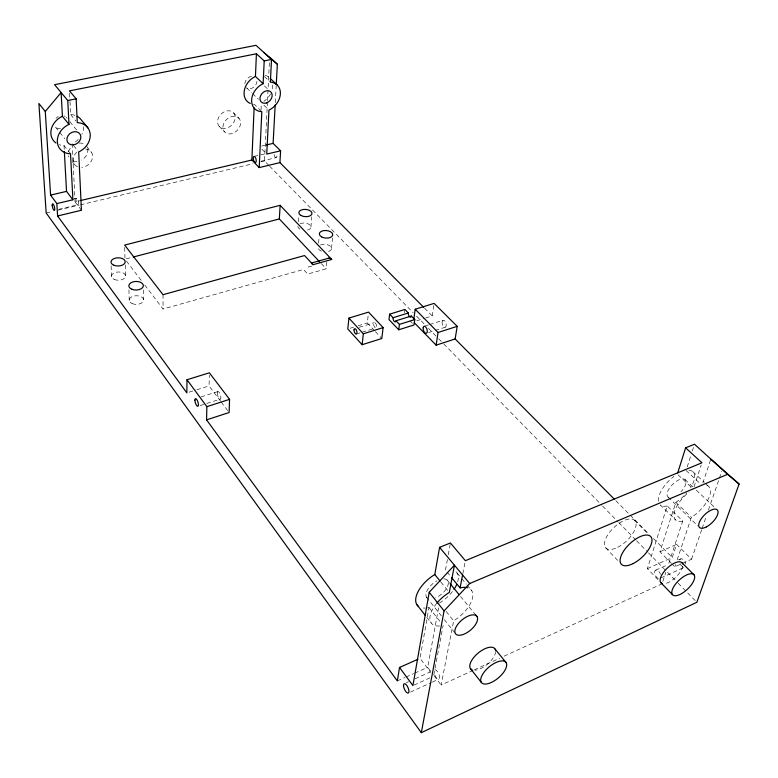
<?xml version="1.0" encoding="UTF-8"?>
<svg xmlns="http://www.w3.org/2000/svg" width="778" height="778" viewBox="0 0 778 778"><rect width="100%" height="100%" fill="white"/><g stroke="black" fill="none" stroke-linecap="round" stroke-linejoin="round"><path stroke-width="0.58" stroke-dasharray="3.89 2.92" d="M220.524 401.117L209.078 385.917L209.321 375.2M261.029 109.873L261.301 103.951M268.77 165.325L264.52 160.988L267.438 101.86M267.496 100.654L269.46 60.84M275.295 102.599L276.19 85.813M298.217 221.74L298.528 217.188M310.947 227.03L311.725 216.799M318.61 243.086L319.077 237.358M144.766 285.049L163.069 309.022L303.527 269.47L307.728 274.05L326.196 268.809L326.789 261.894M331.535 248.425L332.449 238.107M374.568 330.728L367.323 322.958L368.276 314.526M404.472 312.688L404.9 309.469M425.605 318.007L432.247 315.926L434.114 303.381M427.793 607.783L428.989 607.501L420.023 658.344L430.711 672.455M430.526 671.035L427.696 667.3L438.792 606.616M447.408 559.508L445.463 570.148L446.669 569.895M448.264 554.782L450.209 544.153M433.784 675.041L443.129 625.395M473.17 670.364L441.136 685.048L453.652 620.815L454.936 620.027A25.927 12.827 -40 0 0 469.29 588.46M462.832 573.707L465.137 561.872M657.984 579.591L647.393 568.64L667.223 505.982L682.724 521.065L668.448 564.41M671.531 563.447L659.958 551.748L675.839 502.316L676.938 501.635A23.262 10.668 -44.7 0 0 686.799 492.834M687.178 467.033L690.835 455.636M692.303 451.084L693.762 446.523M662.807 581.516L665.812 572.384M694.015 486.824L701.182 465.079M647.393 568.64L672.25 557.476L676.588 544.357L691.545 559.217L674.837 566.792L672.357 564.283M674.837 566.792L675.605 564.488M677.152 559.888L691.389 517.292L692.488 516.602A23.525 10.513 -44.7 0 0 708.836 497.959A23.525 10.513 -44.7 0 0 706.366 485.316M702.816 483.099L710.839 459.108M691.545 559.217L701.746 529.526M702.135 528.379L706.453 515.814M708.418 510.105L719.018 479.277M719.407 478.13L721.76 471.274M439.444 603.047L440.718 602.269A25.606 12.993 -39.9 0 0 453.418 590.21M474.279 669.858L499.68 658.217M504.105 656.185L662.059 583.792M410.453 692.08L431.197 682.627M432.286 682.131L438.841 679.145M660.892 577.976L684.786 567.084A4.571 2.606 62.2 0 1 683.327 567.084M414.003 685.087L430.302 677.706M406.359 682.724L408.538 681.742M415.092 678.786L430.37 671.891M655.669 570.206L667.612 564.818M678.474 559.917L680.643 558.935M397.334 680.935L404.92 677.531M406.009 677.045L413.595 673.631M414.684 673.145L427.696 667.3M659.958 551.748L676.588 544.357M200.111 405.581L205.723 403.792M206.841 403.432L220.291 399.133M428.552 332.576L434.124 330.786M435.242 330.436L445.269 327.227M201.064 396.887L217.898 391.558M425.177 325.924L428.522 324.873M429.641 324.514L443.013 320.283M189.073 392.19L195.745 390.099M196.853 389.749L209.078 385.917M416.755 320.779L424.506 318.358M356.343 334.015L360.973 332.576M362.13 332.216L374.84 328.258M359.271 327.285L374.306 322.627M350.1 328.267L353.543 327.207M358.143 325.788L367.323 322.958M311.735 266.125L308.253 267.097A8.646 3.754 74.2 0 1 309.09 264.219M126.172 258.86L130.85 257.644M58.778 209.331L78.033 204.75A3.365 0.992 75.4 0 0 77.8 199.888A3.365 0.992 75.4 0 0 76.001 199.8A3.365 0.992 75.4 0 0 78.033 204.75M261.136 161.202L276.064 157.652A3.141 1.342 76.6 0 0 276.608 153.733M46.165 212.968L52.068 211.558M57.971 210.157L79.22 205.1M80.397 204.818L252.714 163.798M260.98 161.834L264.52 160.988M74.25 198.75L76.516 198.215M254.134 156.388L265.638 153.674M72.14 143.755L75.077 201.852L79.794 200.734M261.632 146.05L265.074 145.253M682.724 521.065L681.781 521.27A23.525 10.513 -44.7 0 1 674.37 512.177A23.525 10.513 -44.7 0 1 689.045 492.056M667.223 505.982L666.279 506.177A23.262 10.668 -44.7 0 1 660.337 504.951L675.868 520.122M70.516 153.723L64.02 145.505L63.047 145.486A17.34 14.393 -36.2 0 1 59.264 144.698M70.001 101.558L70.662 114.619L71.644 114.658A17.34 14.393 -36.2 0 1 75.437 115.514M253.424 104.271L254.26 104.301L261.826 111.662M692.867 471.721L704.382 482.438M705.276 483.264L708.816 486.561M264.364 76.565L269.509 81.369M686.079 470.457L701.163 484.548M684.98 479.52L692.79 486.863M696.252 490.13L715.322 508.073M678.163 474.872L693.256 489.109M264.452 85.959L267.836 89.149M246.714 87.953L251.741 92.796M252.578 93.603L258.442 99.253M263.898 105.205L268.118 109.27M675.839 502.316L691.389 517.292M668.185 497.191L698.08 526.064M233.663 112.995A9.851 7.663 -45.5 0 1 227.001 128A9.851 7.663 -45.5 0 1 218.453 117.818A9.851 7.663 -45.5 0 1 233.663 112.995L239.089 118.441A9.91 7.663 -45.5 0 1 232.359 133.505A9.91 7.663 -45.5 0 1 223.821 123.313A9.91 7.663 -45.5 0 1 239.089 118.441M424.545 308.176L432.247 315.926M615.836 500.701L649.173 534.253M653.452 538.551L672.25 557.476M634.274 520.044L647.695 533.562M261.807 149.084L265.094 152.42M269.616 166.191L413.167 312.707M416.561 316.179L425.051 324.844M428.454 328.316L437.79 337.856M438.646 338.722L442.886 343.049M443.742 343.925L601.725 505.175M602.571 506.05L617.868 521.649M618.714 522.515L635.704 539.854M636.55 540.729L647.597 552.001M648.444 552.866L677.317 582.343M678.173 583.208L696.855 602.279M409.918 320.75L412.379 323.278M219.133 126.279L224.472 131.793M605.595 547.712L618.714 561.483M321.265 263.557L326.196 268.809M375.366 331.593L381.804 338.498M457.094 573.036L460.936 577.665M461.704 578.589L466.314 584.152M467.082 585.075L471.692 590.628M70.662 114.619L75.816 120.891M447 572.015L450.073 575.749M447.068 579.97L449.324 582.722M460.537 596.425L476.418 615.845M69.894 121.699L77.168 130.616M440.912 582.09L449.324 592.447M86.601 146.293L91.415 152.216M73.589 145.564L77.946 151.02M446.173 611.459L453.652 620.815M55.501 127.077L59.079 131.579M59.799 132.484L64.827 138.795M426.529 597.212L441.33 615.855M444.296 619.589L454.653 632.64M428.989 607.501L440.893 622.575M72.286 161.668L74.318 164.246M426.811 617.362L431.275 623.061M126.464 261.087L141.839 281.218M75.077 201.852L81.437 210.255M434.066 675.703L441.136 685.048M221.244 402.07L227.682 410.628M64.02 145.505L64.292 150.339M69.582 93.243L69.942 100.372M111.128 265.911L111.468 276.569M125.277 264.958L125.54 275.606M124.713 247.423L124.966 257.995M128.963 289.815L129.216 300.561M143.405 289.99L143.551 299.53M163.01 294.687L163.069 309.022M495.635 651.497A15.745 7.274 -40 0 1 488.409 663.391A15.745 7.274 -40 0 1 475.027 670.247M682.753 566.374A14.549 6.234 -43.5 0 1 665.054 583.597M83.586 126.717A17.34 14.393 -36.2 0 1 81.904 134.361M78.257 139.486A17.34 14.393 -36.2 0 1 73.083 143.317M300.123 223.704A6.535 3.657 4.3 0 1 310.111 225.173A6.535 3.657 4.3 0 1 306.396 230.269M300.007 229.14A6.535 3.657 4.3 0 1 297.906 226.291M320.439 244.973A6.671 3.802 4.9 0 1 330.64 246.48A6.671 3.802 4.9 0 1 326.964 251.809M321.567 251.187A6.671 3.802 4.9 0 1 318.241 247.676M658.363 578.453A4.619 2.558 62.7 0 1 654.765 573.561A4.619 2.558 62.7 0 1 656.593 570.089A4.619 2.558 62.7 0 1 660.512 574.359M682.51 566.666A4.571 2.606 62.2 0 1 679.904 563.009M679.748 560.034A4.571 2.606 62.2 0 1 682.928 559.343A4.571 2.606 62.2 0 1 685.807 564.099M276.073 157.652A3.141 1.342 76.6 0 1 273.982 153.84M272.631 84.928A16.231 12.565 -48.2 0 1 272.028 90.365M270.55 93.963A16.231 12.565 -48.2 0 1 263.888 101.354M265.123 75.33A16.231 12.565 -48.2 0 1 269.305 77.635M256.944 81.282A6.846 5.339 -48.3 0 1 253.132 87.583A6.846 5.339 -48.3 0 1 246.684 87.914M244.846 83.81A6.846 5.339 -48.3 0 1 251.79 76.332M60.509 128.642A7.303 6.107 -36 0 1 54.703 126.075M55.967 118.363A7.303 6.107 -36 0 1 58.389 116.505M64.02 115.903A7.303 6.107 -36 0 1 65.235 116.447M66.247 117.245A7.303 6.107 -36 0 1 67.034 118.246M668.992 497.609A12.215 5.602 -44.7 0 1 671.171 485.9A12.215 5.602 -44.7 0 1 684.698 479.326A12.215 5.602 -44.7 0 1 681.042 491.754M688.802 470.223A23.262 10.668 -44.7 0 1 690.64 487.66M658.431 501.265A23.262 10.668 -44.7 0 1 673.904 476.399M439.599 625.998A25.927 12.827 -40 0 1 436.02 604.156M443.635 578.871A13.44 6.817 -39.9 0 1 447.515 586.524A13.44 6.817 -39.9 0 1 435.554 597.883M427.239 598.019A13.44 6.817 -39.9 0 1 437.003 580.835M456.034 571.801A25.606 12.993 -39.9 0 1 457.522 582.382M425.469 608.056A25.606 12.993 -39.9 0 1 423.329 608.026M85.522 148.997A10.454 8.49 -36.2 0 1 92.465 158.167A10.454 8.49 -36.2 0 1 81.748 167.387M77.45 166.745A10.454 8.49 -36.2 0 1 76.75 152.225M87.651 148.744A10.396 8.48 -36.1 0 1 81.505 160.054M77.003 161.386A10.396 8.48 -36.1 0 1 72.724 160.735M68.931 157.068A10.396 8.48 -36.1 0 1 68.503 155.785M68.649 151.535A10.396 8.48 -36.1 0 1 71.984 146.254M79.21 143.055A10.396 8.48 -36.1 0 1 84.714 144.407M375.278 327.762A2.762 1.284 72.7 0 1 373.703 323.706A2.762 1.284 72.7 0 1 375.774 323.57A2.762 1.284 72.7 0 1 376.28 327.694M434.737 669.916A5.047 2.052 66.3 0 1 438.977 674.458A5.047 2.052 66.3 0 1 438.092 679.165A5.047 2.052 66.3 0 1 434.163 672.98M114.317 279.477A7.07 4.123 -1.2 0 0 125.53 276.462A7.07 4.123 -1.2 0 0 115.689 272.358A7.07 4.123 -1.2 0 0 114.317 279.477M132.163 303.605A7.206 4.318 -0.9 0 0 143.551 300.425A7.206 4.318 -0.9 0 0 133.437 296.155A7.206 4.318 -0.9 0 0 132.163 303.605M442.108 321.703A3.657 1.857 72.2 0 0 444.773 327.256A3.657 1.857 72.2 0 0 445.561 322.296A3.657 1.857 72.2 0 0 442.108 321.703M217.315 392.978A3.968 1.4 72.5 0 0 219.911 399.114A3.968 1.4 72.5 0 0 220.067 393.94A3.968 1.4 72.5 0 0 217.315 392.978M617.703 547.313A19.956 9.248 -43.4 0 0 635.091 520.871A19.956 9.248 -43.4 0 0 608.036 534.447A19.956 9.248 -43.4 0 0 617.703 547.313"/><path stroke-width="1.17" d="M417.874 659.306L399.522 667.456L397.334 680.935L206.569 419.867L229.111 412.525L229.578 399.357L209.379 372.818L186.983 379.742L186.856 392.88L57.591 215.973L56.843 203.564L50.58 195.093L45.28 111.507L38.9 103.513L46.165 212.968L421.316 732.672L696.855 602.279L739.1 484.042L710.839 459.108M206.569 419.867L206.86 406.641L186.983 379.742M423.689 307.31L279.924 162.621L259.21 167.591L251.877 160.015L254.105 107.938M259.21 167.591L261.826 111.662L260.99 111.624A16.357 12.574 -48.1 0 1 251.625 100.031A16.357 12.574 -48.1 0 1 262.264 84.092L263.129 83.684L255.447 76.448L256.419 53.77L69.456 90.87L76.156 98.816L77.285 122.681L78.277 122.71A17.486 14.412 -36.3 0 1 90.238 134.701A17.486 14.412 -36.3 0 1 79.628 151.496L78.675 151.924L81.437 210.255L57.591 215.973M263.129 83.684L264.199 60.908L256.419 53.77M56.843 203.564L72.899 199.781L70.516 153.723L69.534 153.713A17.486 14.412 -36.3 0 1 57.329 141.771A17.486 14.412 -36.3 0 1 68.026 124.859L68.999 124.412L67.764 100.508L54.586 84.676L256.001 45.328L271.512 59.439L270.365 82.167L271.201 82.215A16.357 12.574 -48.1 0 1 280.372 93.856A16.357 12.574 -48.1 0 1 269.81 109.688L268.955 110.087L266.747 154.083L280.605 150.815L279.924 162.621M280.605 150.815L273.117 143.385L275.169 105.001M276.258 84.608L277.347 64.224L269.645 57.222M319.612 261.816L279.341 218.949L280.138 205.324L124.655 245.08L163.01 294.687L304.548 255.544L313.067 264.695L331.72 259.453L280.138 205.324M348.914 318.105L347.805 328.977L362.13 344.722L381.804 338.498L383.126 327.616L368.548 312.124L348.914 318.105L363.336 333.801L362.13 344.722M389.652 314.166L388.981 319.544L398.725 329.784L414.013 324.971L414.762 319.583L411.29 316.024L395.992 320.789A2.742 1.313 72.7 0 1 394.242 321.411A2.742 1.313 72.7 0 1 393.055 317.725L389.652 314.166L404.9 309.469L408.333 312.989A2.733 1.332 72.7 0 0 409.909 316.977M398.725 329.784L399.435 324.387L395.992 320.789M413.76 319.534L415.189 309.236L434.114 303.381L457.211 326.342L455.14 338.965L614.134 498.98M455.14 338.965L436.127 345.16L438.072 332.478L415.189 309.236M436.682 603.349A25.927 12.827 -40 0 1 448.002 593.254L449.324 592.447L454.449 565.207L429.213 592.272L412.924 685.583L399.522 667.456M418.272 606.188A25.606 12.993 -39.9 0 1 433.482 575.35L434.795 574.563L439.589 547.352L450.433 542.966L465.361 560.695L701.931 462.793L685.632 447.827L677.687 472.946M421.316 732.672L444.082 610.895L469.698 583.539L727.566 474.327L739.1 484.042M467.646 587.798A25.927 12.827 -40 0 0 461.276 587.623L460.061 587.896L462.599 574.884M45.28 111.507L61.122 92.524L62.425 116.321L68.999 124.412M255.447 76.448L254.591 76.847A16.231 12.565 -48.2 0 0 244.253 90.861A16.231 12.565 -48.2 0 0 250.253 103.445M62.425 116.321L61.462 116.758A17.34 14.393 -36.2 0 0 55.958 142.996M685.632 447.827L694.501 444.238L727.566 474.327M206.86 406.641L229.578 399.357M438.072 332.478L457.211 326.342M399.435 324.387L414.762 319.583M363.336 333.801L383.126 327.616M393.055 317.725L408.333 312.989M311.346 263.052L328.793 258.17M133.184 257.032L279.341 218.949M80.97 200.452L251.877 160.015M50.58 195.093L66.538 191.388L72.899 199.781M266.222 144.98L273.117 143.385M67.764 100.508L76.156 98.816M264.199 60.908L271.512 59.439M263.693 52.33L277.347 64.224M270.161 78.432L277.036 84.831M682.248 563.019L694.112 574.913A14.675 6.156 -43.4 0 1 680.935 593.993A14.675 6.156 -43.4 0 1 674.662 585.289A14.675 6.156 -43.4 0 1 694.112 574.913M414.275 322.685L436.127 345.16M660.746 582.576L672.425 594.635M439.589 547.352L469.698 583.539M87.924 127.913L81.252 119.87A17.34 14.393 -36.2 0 0 77.158 116.292M451.61 577.616L460.061 587.896M450.073 583.646L459.108 594.684M475.582 614.805L477.079 616.643A13.78 6.642 -40 0 1 463.717 634.294A13.78 6.642 -40 0 1 457.834 624.257A13.78 6.642 -40 0 1 477.079 616.643M434.795 574.563L440.154 581.156M495.09 649.076L506.167 662.72A15.891 7.187 -40 0 1 490.597 682.792A15.891 7.187 -40 0 1 484.266 671.92A15.891 7.187 -40 0 1 506.167 662.72M429.213 592.272L444.082 610.895M470.369 668.487L481.251 682.345M417.134 605.002L425.323 615.456M64.35 151.545L66.538 191.388M472.188 669.916A15.745 7.274 -40 0 1 477.906 653.257A15.745 7.274 -40 0 1 495.518 650.184M662.467 583.617A14.549 6.234 -43.5 0 1 666.863 568.533A14.549 6.234 -43.5 0 1 682.695 563.933M328.18 258.471A8.577 3.832 74.2 0 1 331.72 259.453M311.57 263.538A8.646 3.754 74.2 0 1 313.067 264.695M456.637 584.677A25.606 12.993 -39.9 0 1 453.973 589.413M411.29 316.024A2.733 1.332 72.7 0 1 410.648 317.103M706.307 526.939A12.497 5.427 -44.6 0 0 717.627 510.339A12.497 5.427 -44.6 0 0 701.25 518.78A12.497 5.427 -44.6 0 0 706.307 526.939M633.273 563.515A20.189 9.103 -43.4 0 0 651.021 536.908A20.189 9.103 -43.4 0 0 623.8 550.805A20.189 9.103 -43.4 0 0 633.273 563.515M423.174 327.703A3.676 1.819 72.2 0 0 425.838 333.305A3.676 1.819 72.2 0 0 426.577 328.335A3.676 1.819 72.2 0 0 423.174 327.703M300.998 215.496A6.584 3.627 4.3 0 0 311.842 214.144A6.584 3.627 4.3 0 0 303.42 209.457A6.584 3.627 4.3 0 0 300.998 215.496M321.606 236.882A6.72 3.783 4.9 0 0 332.614 235.452A6.72 3.783 4.9 0 0 323.94 230.58A6.72 3.783 4.9 0 0 321.606 236.882M113.87 265.249A7.119 4.104 -1.1 0 0 125.18 262.274A7.119 4.104 -1.1 0 0 115.261 258.17A7.119 4.104 -1.1 0 0 113.87 265.249M131.861 289.26A7.265 4.289 -0.8 0 0 143.337 286.119A7.265 4.289 -0.8 0 0 133.145 281.85A7.265 4.289 -0.8 0 0 131.861 289.26M266.377 102.968A6.953 5.339 -48.1 0 0 271.182 92.319A6.953 5.339 -48.1 0 0 260.611 95.655A6.953 5.339 -48.1 0 0 266.377 102.968M73.424 144.844A7.43 6.127 -36.3 0 0 80.134 134.312A7.43 6.127 -36.3 0 0 68.036 135.683A7.43 6.127 -36.3 0 0 73.424 144.844M354.058 329.784A2.791 1.255 72.7 0 0 356.013 334.034A2.791 1.255 72.7 0 0 356.421 330.271A2.791 1.255 72.7 0 0 354.058 329.784M194.908 400.077A4.007 1.342 72.6 0 0 197.495 406.281A4.007 1.342 72.6 0 0 197.593 401.088A4.007 1.342 72.6 0 0 194.908 400.077M52.223 205.411A3.394 0.943 75.3 0 0 54.246 210.41A3.394 0.943 75.3 0 0 53.945 205.528A3.394 0.943 75.3 0 0 52.223 205.411M403.519 685.661A5.106 1.974 66.7 0 0 407.73 693.13A5.106 1.974 66.7 0 0 407.429 686.381A5.106 1.974 66.7 0 0 403.519 685.661M253.297 157.963A3.161 1.303 76.5 0 0 255.388 162.563A3.161 1.303 76.5 0 0 255.602 157.895A3.161 1.303 76.5 0 0 253.297 157.963"/></g></svg>
